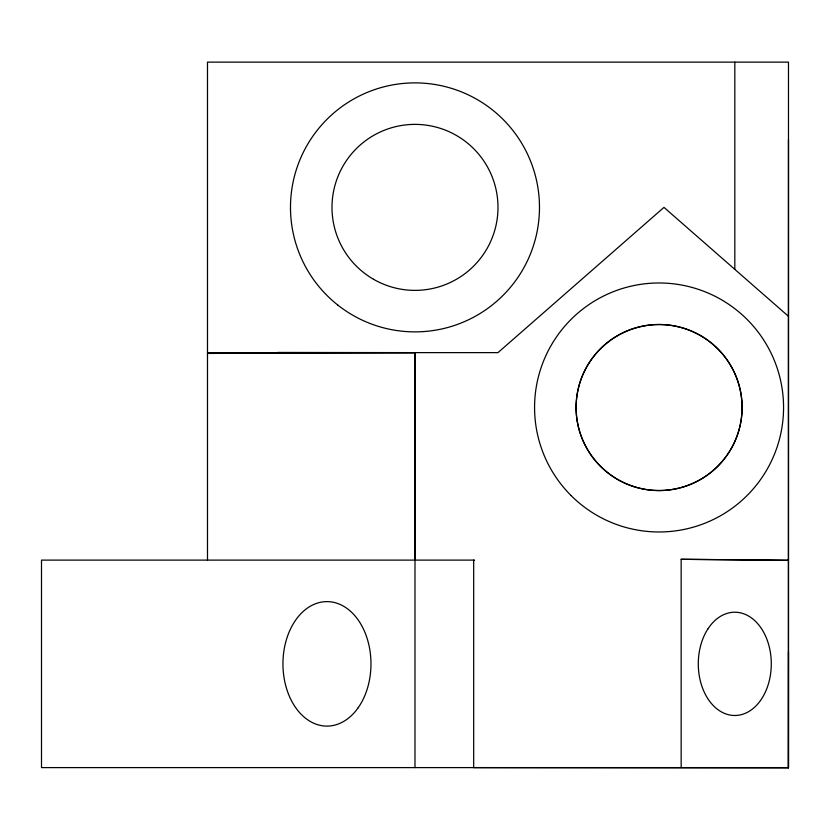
<?xml version="1.0" encoding="UTF-8"?>
<svg xmlns="http://www.w3.org/2000/svg" width="830" height="830" viewBox="0 0 830 830"><rect width="100%" height="100%" fill="white"/><g stroke="black" fill="none" stroke-linecap="round" stroke-linejoin="round"><path stroke-width="1.25" d="M473.681 560.115L473.681 767.605L788.427 767.864L788.479 139.596M788.427 767.864L788.479 651.685M207.49 353.445L414.99 352.626L414.99 767.605M207.49 352.626L497.99 352.626L663.979 207.376L788.479 316.313M474.584 560.115L41.5 560.115L41.5 767.605L788.479 767.605L788.479 62.136L207.49 62.136L207.49 560.115M277.521 352.449L414.99 352.626L414.99 560.115M788.479 560.375L681.16 559.296L681.16 767.48M681.16 559.296L788.479 560.25M734.82 62.136L734.82 269.366M358.083 707.876A62.25 44.021 -90 0 0 338.35 603.732A62.25 44.021 -90 0 0 284.441 679.978A62.25 44.021 -90 0 0 358.083 707.876M373.49 279.254A83 83 0 0 0 497.99 207.376A83 83 0 0 0 373.49 135.498A83 83 0 0 0 373.49 279.254M337.675 304.963A124.5 124.5 0 0 0 538.151 225.532A124.5 124.5 0 0 0 369.132 91.632A124.5 124.5 0 0 0 337.675 304.963M612.55 476.264A83 83 0 0 0 741.906 413.548A83 83 0 0 0 622.915 332.882A83 83 0 0 0 612.55 476.264A83 83 0 0 0 741.844 413.465A83 83 0 0 0 622.853 332.788A83 83 0 0 0 612.488 476.171M707.814 629.067A51.636 36.499 90 0 0 726.987 714.298A51.636 36.499 90 0 0 769.576 648.22A51.636 36.499 90 0 0 707.814 629.067M571.03 495.51A124.5 124.5 0 0 0 779.318 439.703A124.5 124.5 0 0 0 626.837 287.221A124.5 124.5 0 0 0 571.03 495.51"/></g></svg>
